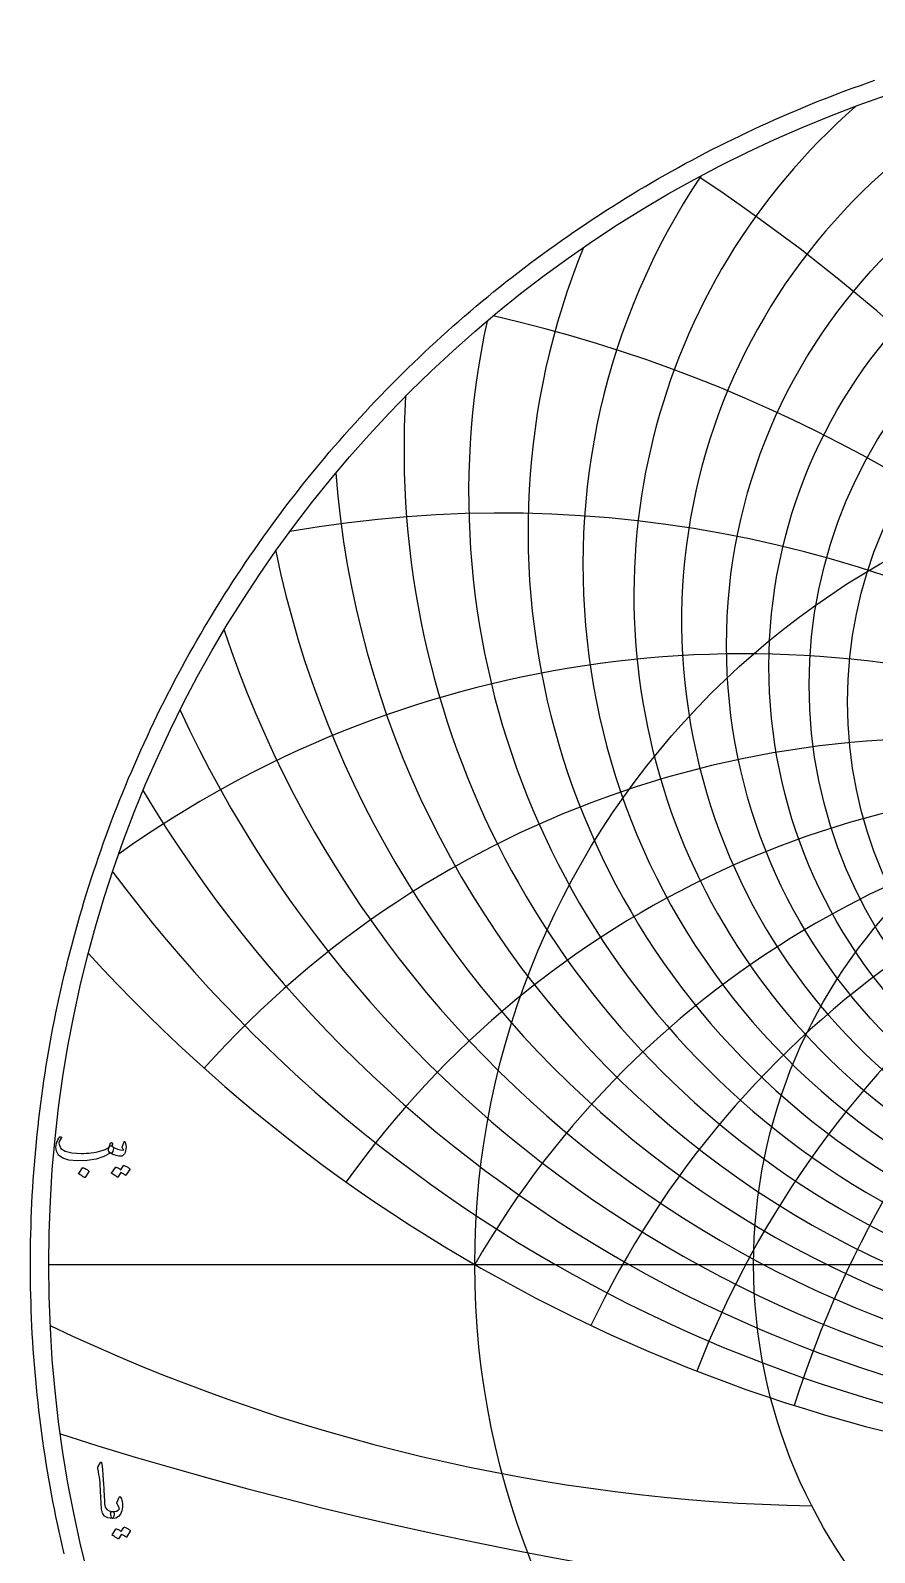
# Model space of a CAD drawing. Header units: millimetres. Extents: x -84 to 84, y -84 to 86.
# Drawn here: x -83.6 to -27.2, y -19.2 to 82.3 of the extents above; entities that cross this region are included whole.
import ezdxf

# ---------------------------------------------------------------- set-up
doc = ezdxf.new("R2010")
doc.units = ezdxf.units.MM
for name, color, linetype in [('CUT_OUTER', 1, 'Continuous'), ('ENGRAVE', 7, 'Continuous'), ('ENGRAVE_FINE', 8, 'Continuous'), ('TEXT', 5, 'Continuous')]:
    doc.layers.add(name, color=color, linetype=linetype)

msp = doc.modelspace()

# ---------------------------------------------------------------- linework, layer by layer
at = {"layer": 'CUT_OUTER'}
msp.add_lwpolyline([(-81.311, -19.3101), (-81.428, -18.8108), (-81.5419, -18.3108), (-81.6527, -17.8102), (-81.7604, -17.3088), (-81.8651, -16.8068), (-81.9667, -16.3042), (-82.0652, -15.8009), (-82.1606, -15.2971), (-82.2529, -14.7927), (-82.3421, -14.2877), (-82.4282, -13.7822), (-82.5112, -13.2762), (-82.5912, -12.7696), (-82.668, -12.2626), (-82.7416, -11.7552), (-82.8122, -11.2472), (-82.8797, -10.7389), (-82.944, -10.2302), (-83.0052, -9.721), (-83.0633, -9.2115), (-83.1182, -8.7017), (-83.1701, -8.1915), (-83.2188, -7.6811), (-83.2643, -7.1703), (-83.3068, -6.6593), (-83.3461, -6.148), (-83.3822, -5.6365), (-83.4152, -5.1247), (-83.4451, -4.6128), (-83.4718, -4.1007), (-83.4954, -3.5885), (-83.5159, -3.0761), (-83.5332, -2.5636), (-83.5473, -2.051), (-83.5583, -1.5383), (-83.5662, -1.0256), (-83.5709, -0.5128), (-83.5725, 0), (-83.5709, 0.5128), (-83.5662, 1.0256), (-83.5583, 1.5383), (-83.5473, 2.051), (-83.5332, 2.5636), (-83.5159, 3.0761), (-83.4954, 3.5885), (-83.4718, 4.1007), (-83.4451, 4.6128), (-83.4152, 5.1247), (-83.3822, 5.6365), (-83.3461, 6.148), (-83.3068, 6.6593), (-83.2643, 7.1703), (-83.2188, 7.6811), (-83.1701, 8.1915), (-83.1182, 8.7017), (-83.0633, 9.2115), (-83.0052, 9.721), (-82.944, 10.2302), (-82.8797, 10.7389), (-82.8122, 11.2472), (-82.7416, 11.7552), (-82.668, 12.2626), (-82.5912, 12.7696), (-82.5112, 13.2762), (-82.4282, 13.7822), (-82.3421, 14.2877), (-82.2529, 14.7927), (-82.1606, 15.2971), (-82.0652, 15.8009), (-81.9667, 16.3042), (-81.8651, 16.8068), (-81.7604, 17.3088), (-81.6527, 17.8102), (-81.5419, 18.3108), (-81.428, 18.8108), (-81.311, 19.3101), (-81.191, 19.8087), (-81.0679, 20.3065), (-80.9418, 20.8035), (-80.8126, 21.2998), (-80.6804, 21.7952), (-80.5452, 22.2899), (-80.4069, 22.7836), (-80.2656, 23.2766), (-80.1212, 23.7686), (-79.9739, 24.2598), (-79.8235, 24.7501), (-79.6702, 25.2394), (-79.5138, 25.7278), (-79.3544, 26.2152), (-79.1921, 26.7016), (-79.0268, 27.187), (-78.8585, 27.6714), (-78.6872, 28.1547), (-78.513, 28.637), (-78.3358, 29.1182), (-78.1556, 29.5983), (-77.9725, 30.0773), (-77.7865, 30.5552), (-77.5976, 31.0319), (-77.4057, 31.5075), (-77.2109, 31.9818), (-77.0132, 32.455), (-76.8126, 32.9269), (-76.6092, 33.3976), (-76.4028, 33.867), (-76.1936, 34.3352), (-75.9814, 34.8021), (-75.7665, 35.2676), (-75.5486, 35.7318), (-75.328, 36.1947), (-75.1045, 36.6563), (-74.8781, 37.1164), (-74.649, 37.5751), (-74.417, 38.0325), (-74.1823, 38.4884), (-73.9447, 38.9428), (-73.7044, 39.3958), (-73.4612, 39.8473), (-73.2154, 40.2973), (-72.9667, 40.7458), (-72.7153, 41.1927), (-72.4612, 41.6381), (-72.2044, 42.082), (-71.9448, 42.5242), (-71.6825, 42.9649), (-71.4175, 43.4039), (-71.1499, 43.8413), (-70.8795, 44.277), (-70.6065, 44.7111), (-70.3309, 45.1435), (-70.0525, 45.5742), (-69.7716, 46.0031), (-69.488, 46.4304), (-69.2018, 46.8559), (-68.913, 47.2796), (-68.6216, 47.7016), (-68.3276, 48.1217), (-68.0311, 48.5401), (-67.7319, 48.9566), (-67.4303, 49.3713), (-67.1261, 49.7841), (-66.8193, 50.195), (-66.5101, 50.6041), (-66.1983, 51.0112), (-65.8841, 51.4164), (-65.5674, 51.8197), (-65.2482, 52.2211), (-64.9265, 52.6204), (-64.6024, 53.0178), (-64.2759, 53.4132), (-63.9469, 53.8066), (-63.6156, 54.198), (-63.2818, 54.5873), (-62.9457, 54.9745), (-62.6072, 55.3597), (-62.2663, 55.7429), (-61.9231, 56.1239), (-61.5776, 56.5028), (-61.2297, 56.8795), (-60.8796, 57.2542), (-60.5271, 57.6266), (-60.1724, 57.9969), (-59.8154, 58.365), (-59.4562, 58.731), (-59.0947, 59.0947), (-58.731, 59.4562), (-58.365, 59.8154), (-57.9969, 60.1724), (-57.6266, 60.5271), (-57.2542, 60.8796), (-56.8795, 61.2297), (-56.5028, 61.5776), (-56.1239, 61.9231), (-55.7429, 62.2663), (-55.3597, 62.6072), (-54.9745, 62.9457), (-54.5873, 63.2818), (-54.198, 63.6156), (-53.8066, 63.9469), (-53.4132, 64.2759), (-53.0178, 64.6024), (-52.6204, 64.9265), (-52.2211, 65.2482), (-51.8197, 65.5674), (-51.4164, 65.8841), (-51.0112, 66.1983), (-50.6041, 66.5101), (-50.195, 66.8193), (-49.7841, 67.1261), (-49.3713, 67.4303), (-48.9566, 67.7319), (-48.5401, 68.0311), (-48.1217, 68.3276), (-47.7016, 68.6216), (-47.2796, 68.913), (-46.8559, 69.2018), (-46.4304, 69.488), (-46.0031, 69.7716), (-45.5742, 70.0525), (-45.1435, 70.3309), (-44.7111, 70.6065), (-44.277, 70.8795), (-43.8413, 71.1499), (-43.4039, 71.4175), (-42.9649, 71.6825), (-42.5242, 71.9448), (-42.082, 72.2044), (-41.6381, 72.4612), (-41.1927, 72.7153), (-40.7458, 72.9667), (-40.2973, 73.2154), (-39.8473, 73.4612), (-39.3958, 73.7044), (-38.9428, 73.9447), (-38.4884, 74.1823), (-38.0325, 74.417), (-37.5751, 74.649), (-37.1164, 74.8781), (-36.6563, 75.1045), (-36.1947, 75.328), (-35.7318, 75.5486), (-35.2676, 75.7665), (-34.8021, 75.9814), (-34.3352, 76.1936), (-33.867, 76.4028), (-33.3976, 76.6092), (-32.9269, 76.8126), (-32.455, 77.0132), (-31.9818, 77.2109), (-31.5075, 77.4057), (-31.0319, 77.5976), (-30.5552, 77.7865), (-30.0773, 77.9725), (-29.5983, 78.1556), (-29.1182, 78.3358), (-28.637, 78.513), (-28.1547, 78.6872), (-27.6714, 78.8585), (-27.187, 79.0268)], dxfattribs=at)
at = {"layer": 'ENGRAVE'}
msp.add_lwpolyline([(-82.35, 0), (82.35, 0)], dxfattribs=at)
for centre, radius in [((0, 0), 82.35), ((0, 38.6739), 31.5771), ((0, 0), 53.9054), ((0, 0), 35.2859)]:
    msp.add_circle(centre, radius, dxfattribs=at)
for centre, radius, start, end in [((0, 46.6835), 46.6835, 146.229962, 33.770038), ((0, 61.5212), 68.618, 191.697587, 348.302413), ((0, -31.1223), 62.2446, 30, 150), ((0, -31.1223), 62.2446, 30, 150), ((0, 93.367), 107.8109, 222.338487, 317.661513), ((-28.9021, 107.8642), 123.9992, 244.518396, 268.848651)]:
    msp.add_arc(centre, radius, start, end, dxfattribs=at)
at = {"layer": 'ENGRAVE_FINE'}
for centre, radius in [((0, 41.3377), 37.0952), ((0, 39.9301), 34.2644), ((0, 37.5527), 29.0149)]:
    msp.add_circle(centre, radius, dxfattribs=at)
for centre, radius, start, end in [((0, 42.9161), 40.091, 104.436571, 75.563429), ((0, 44.6886), 43.2771, 131.172626, 48.827374), ((-107.8109, -31.1223), 124.4893, 8.213211, 56.402398), ((-107.8109, -31.1223), 124.4893, 8.213211, 56.402398), ((0, 48.935), 50.3465, 157.921197, 22.078803), ((-74.1803, -31.1223), 96.8355, 11.140372, 77.171494), ((-74.1803, -31.1223), 96.8355, 11.140372, 77.171494), ((0, 51.4852), 54.3102, 167.806282, 12.193718), ((0, 54.3863), 58.6288, 176.527025, 3.472975), ((0, 57.704), 63.3696, 184.422486, 355.577514), ((-52.2295, -31.1223), 81.2546, 14.244026, 99.935714), ((-52.2295, -31.1223), 81.2546, 14.244026, 99.935714), ((0, 65.9453), 74.4831, 198.487195, 341.512805), ((-35.937, -31.1223), 71.8739, 17.587954, 125.482575), ((-35.937, -31.1223), 71.8739, 17.587954, 125.482575), ((35.937, -31.1223), 71.8739, 54.517425, 162.412046), ((35.937, -31.1223), 71.8739, 54.517425, 162.412046), ((0, 71.1167), 81.1075, 204.885451, 335.114549), ((-22.6552, -31.1223), 66.2394, 21.252599, 138.119191), ((-22.6552, -31.1223), 66.2394, 21.252599, 138.119191), ((22.6552, -31.1223), 66.2394, 41.880809, 158.747401), ((22.6552, -31.1223), 66.2394, 41.880809, 158.747401), ((0, 77.223), 88.6809, 210.960954, 329.039046), ((-10.9754, -31.1223), 63.2049, 25.342886, 144.580376), ((-10.9754, -31.1223), 63.2049, 25.342886, 144.580376), ((10.9754, -31.1223), 63.2049, 35.419624, 154.657114), ((10.9754, -31.1223), 63.2049, 35.419624, 154.657114), ((0, 84.5201), 97.4616, 216.765345, 323.234655), ((0, 244.4379), 268.4381, 252.309853, 287.690147)]:
    msp.add_arc(centre, radius, start, end, dxfattribs=at)
at = {"layer": 'TEXT'}
for points in [[(-78.1263, 7.8986), (-78.1213, 7.896), (-78.1166, 7.8934), (-78.1122, 7.8908), (-78.1081, 7.8882), (-78.1041, 7.8853), (-78.0997, 7.8817), (-78.095, 7.8775), (-78.09, 7.8726), (-78.0481, 7.8233), (-78.0315, 7.7531), (-78.0403, 7.6622), (-78.0744, 7.5505), (-78.1059, 7.4827), (-78.138, 7.4401), (-78.1708, 7.4229), (-78.2042, 7.4311), (-78.2211, 7.4392), (-78.2354, 7.4427), (-78.2471, 7.4418), (-78.2562, 7.4363), (-78.6822, 7.2031), (-79.1913, 7.0388), (-79.7835, 6.9434), (-80.4588, 6.9168), (-81.0049, 6.9635), (-81.4173, 7.0882), (-81.6958, 7.2908), (-81.8406, 7.5713), (-81.863, 7.7038), (-81.8679, 7.8363), (-81.8552, 7.9687), (-81.8251, 8.1012), (-81.7838, 8.2184), (-81.7328, 8.3259), (-81.6721, 8.4236), (-81.6017, 8.5116), (-81.5884, 8.5226), (-81.5744, 8.5298), (-81.5598, 8.533), (-81.5445, 8.5324), (-81.5302, 8.5262), (-81.5186, 8.5181), (-81.5095, 8.508), (-81.503, 8.496), (-81.5, 8.4843), (-81.5017, 8.47), (-81.5078, 8.4531), (-81.5186, 8.4337), (-81.5939, 8.3233), (-81.6432, 8.2155), (-81.6666, 8.1103), (-81.664, 8.0077), (-81.5406, 7.7505), (-81.2536, 7.5661), (-80.803, 7.4544), (-80.1887, 7.4155), (-80.02, 7.4181), (-79.8517, 7.4259), (-79.6836, 7.4388), (-79.5159, 7.457), (-79.3495, 7.4804), (-79.1854, 7.509), (-79.0236, 7.5427), (-78.864, 7.5817), (-78.7091, 7.6259), (-78.5822, 7.67), (-78.4831, 7.7142), (-78.412, 7.7583), (-78.3846, 7.7817), (-78.3594, 7.8103), (-78.3366, 7.844), (-78.3159, 7.883), (-78.2966, 7.9265), (-78.2776, 7.9739), (-78.259, 8.0252), (-78.2406, 8.0804), (-78.2335, 8.0973), (-78.2224, 8.1116), (-78.2075, 8.1233), (-78.1887, 8.1324), (-78.1685, 8.1372), (-78.1497, 8.1363), (-78.1322, 8.1294), (-78.1159, 8.1168), (-78.1029, 8.0992), (-78.0952, 8.0778), (-78.0926, 8.0525), (-78.0952, 8.0233)], [(-78.2822, 7.483), (-78.3387, 7.5366), (-78.3679, 7.6038), (-78.3698, 7.6846), (-78.3445, 7.7791), (-78.2896, 7.8639), (-78.2393, 7.9155), (-78.1935, 7.934), (-78.1523, 7.9194), (-77.9575, 7.7905), (-77.7627, 7.6999), (-77.5679, 7.6476), (-77.3731, 7.6337), (-77.3663, 7.635), (-77.3614, 7.6389), (-77.3585, 7.6453), (-77.3575, 7.6544), (-77.3624, 7.6716), (-77.377, 7.6973), (-77.4013, 7.7314), (-77.4354, 7.7739), (-77.4419, 7.7869), (-77.4458, 7.7999), (-77.4471, 7.8129), (-77.4458, 7.8259), (-77.3211, 8.1843), (-77.3153, 8.1979), (-77.3081, 8.2077), (-77.2997, 8.2135), (-77.29, 8.2155), (-77.2802, 8.2139), (-77.2718, 8.209), (-77.2646, 8.2009), (-77.2588, 8.1895), (-77.2198, 8.0729), (-77.1964, 7.957), (-77.1887, 7.8418), (-77.1964, 7.7272), (-77.2218, 7.5846), (-77.2562, 7.4687), (-77.2997, 7.3794), (-77.3523, 7.3168), (-77.3922, 7.2824), (-77.4289, 7.257), (-77.4624, 7.2408), (-77.4926, 7.2337), (-77.6666, 7.2298), (-77.8562, 7.27), (-78.0614, 7.3544), (-78.2822, 7.483)], [(-80.0952, 6.4544), (-80.0887, 6.4609), (-80.0796, 6.4648), (-80.0679, 6.4661), (-80.0536, 6.4648), (-79.9526, 6.4239), (-79.8575, 6.3739), (-79.7682, 6.3148), (-79.6848, 6.2466), (-79.6767, 6.2362), (-79.6731, 6.2259), (-79.6741, 6.2155), (-79.6796, 6.2051), (-79.9237, 5.8103), (-79.9328, 5.8009), (-79.9445, 5.7986), (-79.9588, 5.8034), (-79.9757, 5.8155), (-79.9903, 5.8259), (-80.0134, 5.8414), (-80.0448, 5.8622), (-80.0848, 5.8882), (-80.1338, 5.9194), (-80.1926, 5.9557), (-80.2611, 5.9973), (-80.3393, 6.044), (-80.3497, 6.0518), (-80.3549, 6.0596), (-80.3549, 6.0674), (-80.3497, 6.0752)], [(-77.3575, 6.5999), (-77.351, 6.6064), (-77.3419, 6.6103), (-77.3302, 6.6116), (-77.3159, 6.6103), (-77.2648, 6.5911), (-77.2153, 6.57), (-77.1674, 6.547), (-77.1211, 6.522), (-77.0762, 6.4947), (-77.0322, 6.4648), (-76.9891, 6.4323), (-76.9471, 6.3973), (-76.939, 6.3866), (-76.9354, 6.3752), (-76.9364, 6.3632), (-76.9419, 6.3505), (-77.1913, 5.9557), (-77.1981, 5.9505), (-77.2081, 5.9505), (-77.2214, 5.9557), (-77.238, 5.9661), (-77.2494, 5.9757), (-77.2679, 5.9888), (-77.2935, 6.0056), (-77.3263, 6.0259), (-77.3666, 6.05), (-77.4146, 6.0785), (-77.4705, 6.1111), (-77.5341, 6.1479), (-77.7315, 5.8414), (-77.7406, 5.832), (-77.7523, 5.8297), (-77.7666, 5.8346), (-77.7835, 5.8466), (-77.7981, 5.857), (-77.8211, 5.8726), (-77.8526, 5.8934), (-77.8926, 5.9194), (-77.9416, 5.9505), (-78.0004, 5.9869), (-78.0689, 6.0285), (-78.1471, 6.0752), (-78.1552, 6.083), (-78.1588, 6.0908), (-78.1578, 6.0986), (-78.1523, 6.1064), (-77.8978, 6.4856), (-77.8913, 6.4921), (-77.8822, 6.496), (-77.8705, 6.4973), (-77.8562, 6.496), (-77.8127, 6.4819), (-77.7705, 6.4655), (-77.7296, 6.4468), (-77.69, 6.4259), (-77.6516, 6.403), (-77.6146, 6.3785), (-77.5789, 6.3523), (-77.5445, 6.3246)], [(-78.8883, -13.209), (-78.8782, -13.1934), (-78.8688, -13.183), (-78.8601, -13.1778), (-78.8519, -13.1778), (-78.8396, -13.1846), (-78.8286, -13.2051), (-78.8188, -13.2392), (-78.8104, -13.2869), (-78.7675, -13.6749), (-78.7325, -14.0337), (-78.7052, -14.3632), (-78.6857, -14.6635), (-78.6732, -14.9203), (-78.6617, -15.1505), (-78.6511, -15.3541), (-78.6416, -15.5311), (-78.6333, -15.6814), (-78.6266, -15.8051), (-78.6216, -15.9022), (-78.6182, -15.9726), (-78.5721, -16.1837), (-78.4701, -16.3389), (-78.3123, -16.4382), (-78.0987, -16.4817), (-78.0393, -16.4973), (-78.0013, -16.5337), (-77.9847, -16.5908), (-77.9896, -16.6687), (-78.014, -16.7915), (-78.0403, -16.8791), (-78.0685, -16.9317), (-78.0987, -16.9493), (-78.3993, -16.9096), (-78.6208, -16.7908), (-78.763, -16.5928), (-78.826, -16.3155), (-78.8359, -16.1829), (-78.8448, -16.0499), (-78.8528, -15.9166), (-78.8597, -15.783), (-78.8661, -15.6491), (-78.8721, -15.5148), (-78.8778, -15.3803), (-78.8831, -15.2454), (-78.8929, -14.988), (-78.9065, -14.7564), (-78.924, -14.5504), (-78.9455, -14.37), (-78.9708, -14.1968), (-79, -14.0122), (-79.0331, -13.8163), (-79.0701, -13.609), (-79.075, -13.5716), (-79.074, -13.5375), (-79.0672, -13.5067), (-79.0545, -13.4791)], [(-77.787, -15.8531), (-77.6416, -15.5311), (-77.6201, -15.4957), (-77.5974, -15.483), (-77.5734, -15.4931), (-77.548, -15.5259), (-77.5013, -15.6241), (-77.4649, -15.7265), (-77.439, -15.8332), (-77.4234, -15.9441), (-77.4185, -16.0598), (-77.4247, -16.1811), (-77.4419, -16.3079), (-77.4701, -16.4402), (-77.5562, -16.6629), (-77.6896, -16.822), (-77.8704, -16.9174), (-78.0987, -16.9493), (-78.125, -16.9327), (-78.1519, -16.883), (-78.1795, -16.8002), (-78.2078, -16.6843), (-78.2159, -16.6223), (-78.2143, -16.5713), (-78.2029, -16.5314), (-78.1818, -16.5025), (-78.1649, -16.4915), (-78.1454, -16.4843), (-78.1234, -16.4811), (-78.0987, -16.4817), (-77.9549, -16.4772), (-77.8299, -16.448), (-77.7237, -16.3941), (-77.6364, -16.3155), (-77.6325, -16.3093), (-77.6312, -16.3012), (-77.6325, -16.2911), (-77.6364, -16.2791), (-77.6568, -16.2057), (-77.687, -16.1311), (-77.7269, -16.0551), (-77.7766, -15.9778), (-77.7929, -15.9486), (-77.8, -15.9181), (-77.798, -15.8863), (-77.787, -15.8531)], [(-77.3247, -17.5363), (-77.3182, -17.5298), (-77.3091, -17.5259), (-77.2974, -17.5246), (-77.2831, -17.5259), (-77.232, -17.545), (-77.1825, -17.5661), (-77.1346, -17.5892), (-77.0883, -17.6142), (-77.0433, -17.6415), (-76.9993, -17.6713), (-76.9563, -17.7038), (-76.9143, -17.7389), (-76.9062, -17.7496), (-76.9026, -17.761), (-76.9036, -17.773), (-76.9091, -17.7856), (-77.1584, -18.1804), (-77.1652, -18.1856), (-77.1753, -18.1856), (-77.1886, -18.1804), (-77.2052, -18.17), (-77.2165, -18.1605), (-77.2351, -18.1473), (-77.2607, -18.1306), (-77.2935, -18.1103), (-77.3338, -18.0861), (-77.3818, -18.0577), (-77.4377, -18.0251), (-77.5013, -17.9882), (-77.6987, -18.2947), (-77.7078, -18.3041), (-77.7195, -18.3064), (-77.7338, -18.3015), (-77.7506, -18.2895), (-77.7653, -18.2791), (-77.7883, -18.2636), (-77.8198, -18.2428), (-77.8597, -18.2168), (-77.9088, -18.1856), (-77.9675, -18.1493), (-78.036, -18.1077), (-78.1143, -18.061), (-78.1224, -18.0532), (-78.126, -18.0454), (-78.125, -18.0376), (-78.1195, -18.0298), (-77.8649, -17.6506), (-77.8584, -17.6441), (-77.8493, -17.6402), (-77.8377, -17.6389), (-77.8234, -17.6402), (-77.7799, -17.6543), (-77.7377, -17.6707), (-77.6967, -17.6894), (-77.6571, -17.7103), (-77.6188, -17.7332), (-77.5818, -17.7577), (-77.5461, -17.7838), (-77.5117, -17.8116)]]:
    msp.add_lwpolyline(points, close=True, dxfattribs=at)

doc.saveas('drawing.dxf')
